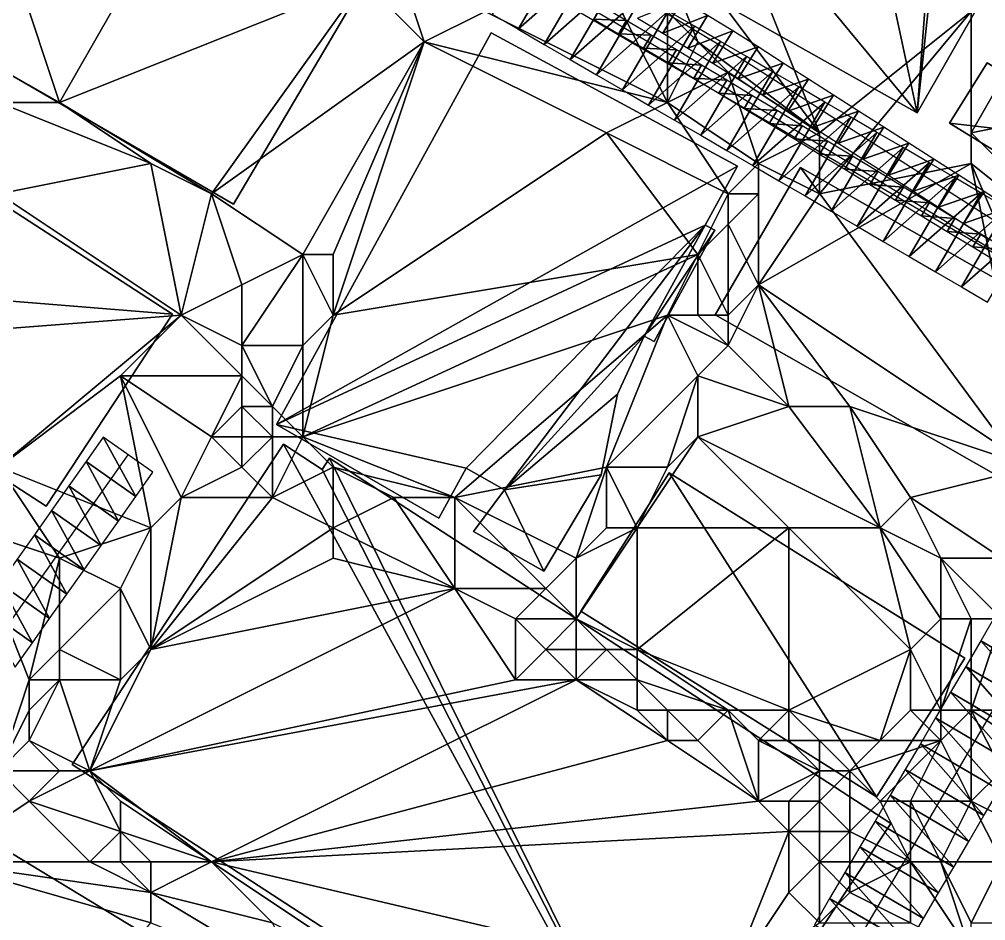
# Model space of a CAD drawing. Header units: metres. Extents: x -1103 to 901, y -902 to 905.
# Drawn here: x -886.7 to -823.1, y -13.9 to 45.5 of the extents above; entities that cross this region are included whole.
import ezdxf

# ---------------------------------------------------------------- set-up
doc = ezdxf.new("R2010")
doc.units = ezdxf.units.M
for name, color, linetype in [('OSM_BUILDING_FOOTPRINTS', 7, 'CONTINUOUS'), ('OSM_BUILDING_ROOFS', 1, 'CONTINUOUS'), ('OSM_BUILDING_WALLS', 8, 'CONTINUOUS'), ('OSM_PATH_AXES', 30, 'CONTINUOUS'), ('OSM_PATH_SURFACE', 30, 'CONTINUOUS'), ('OSM_ROAD_AXES', 2, 'CONTINUOUS'), ('OSM_ROAD_SURFACE', 9, 'CONTINUOUS'), ('OSM_TERRAIN', 3, 'CONTINUOUS')]:
    doc.layers.add(name, color=color, linetype=linetype)

msp = doc.modelspace()

# ---------------------------------------------------------------- linework, layer by layer
at = {"layer": 'OSM_BUILDING_FOOTPRINTS'}
for points in [[(-888.19, 65.484, 17.687), (-866.579, 52.921, 17.687), (-867.099, 52.037, 17.687), (-862.954, 49.626, 17.687), (-872.559, 33.314, 17.687), (-898.314, 48.287, 17.687), (-888.19, 65.484, 17.687)], [(-847.268, 50.4, 15.853), (-842.958, 57.965, 15.853), (-829.461, 50.378, 15.853), (-829.792, 49.792, 15.853), (-826.896, 48.167, 15.853), (-826.543, 48.808, 15.853), (-823.226, 46.95, 15.853), (-827.57, 39.33, 15.853), (-847.268, 50.4, 15.853)], [(-809.42, 45.369, 14.594), (-802.578, 41.167, 14.594), (-808.37, 31.877, 14.594), (-810.039, 29.19, 14.594), (-825.437, 38.645, 14.594), (-822.95, 42.626, 14.594), (-814.394, 37.373, 14.594), (-809.42, 45.369, 14.594)], [(-855.592, 44.583, 16.45), (-839.387, 35.813, 16.45), (-841.52, 31.932, 16.45), (-840.868, 31.589, 16.45), (-844.88, 24.268, 16.45), (-845.533, 24.622, 16.45), (-847.279, 20.795, 16.45), (-848.351, 15.487, 16.45), (-852.142, 9.15, 16.45), (-856.763, 11.749, 16.45), (-854.729, 14.503, 16.45), (-857.249, 15.94, 16.45), (-859.04, 12.645, 16.45), (-869.729, 18.815, 16.45), (-855.592, 44.583, 16.45)], [(-900.017, 41.287, 21.265), (-876.56, 26.07, 21.265), (-884.884, 13.418, 21.265), (-908.329, 28.635, 21.265), (-900.017, 41.287, 21.265)], [(-840.857, 26.026, 14.535), (-835.242, 35.736, 14.535), (-813.2, 23.151, 14.535), (-818.816, 13.441, 14.535), (-840.857, 26.026, 14.535)], [(-883.181, -3.579, 16.852), (-869.265, 17.51, 16.852), (-866.722, 15.852, 16.852), (-866.236, 16.581, 16.852), (-829.294, -7.471, 16.852), (-843.686, -29.291, 16.852), (-883.181, -3.579, 16.852)], [(-849.688, 6.518, 15.093), (-843.885, 15.631, 15.093), (-824.431, 3.411, 15.093), (-830.234, -5.702, 15.093), (-849.688, 6.518, 15.093)], [(-897.33, -14.594, 20.009), (-892.256, -6.344, 20.009), (-846.858, -33.88, 20.009), (-853.932, -45.393, 20.009), (-897.33, -19.073, 20.009), (-895.329, -15.811, 20.009), (-897.33, -14.594, 20.009)]]:
    msp.add_polyline3d(points, close=True, dxfattribs=at)
at = {"layer": 'OSM_BUILDING_ROOFS'}
for points in [[(-842.958, 57.965, 30.653), (-847.268, 50.4, 30.653), (-827.57, 39.33, 30.653)], [(-829.792, 49.792, 30.653), (-842.958, 57.965, 30.653), (-827.57, 39.33, 30.653)], [(-898.314, 48.287, 35.687), (-872.559, 33.314, 35.687), (-862.954, 49.626, 35.687)], [(-827.57, 39.33, 30.653), (-826.896, 48.167, 30.653), (-829.792, 49.792, 30.653)], [(-827.57, 39.33, 30.653), (-823.226, 46.95, 30.653), (-826.543, 48.808, 30.653)], [(-827.57, 39.33, 30.653), (-826.543, 48.808, 30.653), (-826.896, 48.167, 30.653)], [(-839.387, 35.813, 53.65), (-855.592, 44.583, 53.65), (-869.729, 18.815, 53.65)], [(-814.394, 37.373, 29.394), (-822.95, 42.626, 29.394), (-825.437, 38.645, 29.394)], [(-876.56, 26.07, 45.665), (-900.017, 41.287, 45.665), (-908.329, 28.635, 45.665)], [(-814.394, 37.373, 29.394), (-825.437, 38.645, 29.394), (-810.039, 29.19, 29.394)], [(-841.52, 31.932, 53.65), (-839.387, 35.813, 53.65), (-869.729, 18.815, 53.65)], [(-835.242, 35.736, 48.535), (-840.857, 26.026, 48.535), (-818.816, 13.441, 48.535)], [(-835.242, 35.736, 48.535), (-818.816, 13.441, 48.535), (-813.2, 23.151, 48.535)], [(-841.52, 31.932, 53.65), (-869.729, 18.815, 53.65), (-857.249, 15.94, 53.65)], [(-841.52, 31.932, 53.65), (-857.249, 15.94, 53.65), (-854.729, 14.503, 53.65)], [(-841.52, 31.932, 53.65), (-854.729, 14.503, 53.65), (-845.533, 24.622, 53.65)], [(-845.533, 24.622, 53.65), (-840.868, 31.589, 53.65), (-841.52, 31.932, 53.65)], [(-845.533, 24.622, 53.65), (-844.88, 24.268, 53.65), (-840.868, 31.589, 53.65)], [(-876.56, 26.07, 45.665), (-908.329, 28.635, 45.665), (-884.884, 13.418, 45.665)], [(-854.729, 14.503, 53.65), (-847.279, 20.795, 53.65), (-845.533, 24.622, 53.65)], [(-854.729, 14.503, 53.65), (-848.351, 15.487, 53.65), (-847.279, 20.795, 53.65)], [(-869.729, 18.815, 53.65), (-859.04, 12.645, 53.65), (-857.249, 15.94, 53.65)], [(-869.265, 17.51, 60.452), (-883.181, -3.579, 60.452), (-843.686, -29.291, 60.452)], [(-843.686, -29.291, 60.452), (-866.722, 15.852, 60.452), (-869.265, 17.51, 60.452)], [(-843.686, -29.291, 60.452), (-866.236, 16.581, 60.452), (-866.722, 15.852, 60.452)], [(-843.686, -29.291, 60.452), (-829.294, -7.471, 60.452), (-866.236, 16.581, 60.452)], [(-854.729, 14.503, 53.65), (-852.142, 9.15, 53.65), (-848.351, 15.487, 53.65)], [(-843.885, 15.631, 49.093), (-849.688, 6.518, 49.093), (-830.234, -5.702, 49.093)], [(-843.885, 15.631, 49.093), (-830.234, -5.702, 49.093), (-824.431, 3.411, 49.093)], [(-854.729, 14.503, 53.65), (-856.763, 11.749, 53.65), (-852.142, 9.15, 53.65)], [(-895.329, -15.811, 44.409), (-846.858, -33.88, 44.409), (-892.256, -6.344, 44.409)]]:
    msp.add_3dface(points, dxfattribs=at)
at = {"layer": 'OSM_BUILDING_WALLS'}
for points in [[(-847.268, 50.4, 15.853), (-827.57, 39.33, 15.853), (-827.57, 39.33, 30.653)], [(-847.268, 50.4, 15.853), (-827.57, 39.33, 30.653), (-847.268, 50.4, 30.653)], [(-872.559, 33.314, 17.687), (-862.954, 49.626, 17.687), (-862.954, 49.626, 35.687)], [(-872.559, 33.314, 17.687), (-862.954, 49.626, 35.687), (-872.559, 33.314, 35.687)], [(-898.314, 48.287, 17.687), (-872.559, 33.314, 17.687), (-872.559, 33.314, 35.687)], [(-898.314, 48.287, 17.687), (-872.559, 33.314, 35.687), (-898.314, 48.287, 35.687)], [(-827.57, 39.33, 15.853), (-823.226, 46.95, 15.853), (-823.226, 46.95, 30.653)], [(-827.57, 39.33, 15.853), (-823.226, 46.95, 30.653), (-827.57, 39.33, 30.653)], [(-855.592, 44.583, 16.45), (-869.729, 18.815, 16.45), (-869.729, 18.815, 53.65)], [(-855.592, 44.583, 16.45), (-869.729, 18.815, 53.65), (-855.592, 44.583, 53.65)], [(-839.387, 35.813, 16.45), (-855.592, 44.583, 16.45), (-855.592, 44.583, 53.65)], [(-839.387, 35.813, 16.45), (-855.592, 44.583, 53.65), (-839.387, 35.813, 53.65)], [(-822.95, 42.626, 14.594), (-825.437, 38.645, 14.594), (-825.437, 38.645, 29.394)], [(-822.95, 42.626, 14.594), (-825.437, 38.645, 29.394), (-822.95, 42.626, 29.394)], [(-876.56, 26.07, 21.265), (-900.017, 41.287, 21.265), (-900.017, 41.287, 45.665)], [(-876.56, 26.07, 21.265), (-900.017, 41.287, 45.665), (-876.56, 26.07, 45.665)], [(-825.437, 38.645, 14.594), (-810.039, 29.19, 14.594), (-810.039, 29.19, 29.394)], [(-825.437, 38.645, 14.594), (-810.039, 29.19, 29.394), (-825.437, 38.645, 29.394)], [(-841.52, 31.932, 16.45), (-839.387, 35.813, 16.45), (-839.387, 35.813, 53.65)], [(-841.52, 31.932, 16.45), (-839.387, 35.813, 53.65), (-841.52, 31.932, 53.65)], [(-835.242, 35.736, 14.535), (-840.857, 26.026, 14.535), (-840.857, 26.026, 48.535)], [(-835.242, 35.736, 14.535), (-840.857, 26.026, 48.535), (-835.242, 35.736, 48.535)], [(-813.2, 23.151, 14.535), (-835.242, 35.736, 14.535), (-835.242, 35.736, 48.535)], [(-813.2, 23.151, 14.535), (-835.242, 35.736, 48.535), (-813.2, 23.151, 48.535)], [(-840.868, 31.589, 16.45), (-841.52, 31.932, 16.45), (-841.52, 31.932, 53.65)], [(-840.868, 31.589, 16.45), (-841.52, 31.932, 53.65), (-840.868, 31.589, 53.65)], [(-844.88, 24.268, 16.45), (-840.868, 31.589, 16.45), (-840.868, 31.589, 53.65)], [(-844.88, 24.268, 16.45), (-840.868, 31.589, 53.65), (-844.88, 24.268, 53.65)], [(-908.329, 28.635, 21.265), (-884.884, 13.418, 21.265), (-884.884, 13.418, 45.665)], [(-908.329, 28.635, 21.265), (-884.884, 13.418, 45.665), (-908.329, 28.635, 45.665)], [(-884.884, 13.418, 21.265), (-876.56, 26.07, 21.265), (-876.56, 26.07, 45.665)], [(-884.884, 13.418, 21.265), (-876.56, 26.07, 45.665), (-884.884, 13.418, 45.665)], [(-840.857, 26.026, 14.535), (-818.816, 13.441, 14.535), (-818.816, 13.441, 48.535)], [(-840.857, 26.026, 14.535), (-818.816, 13.441, 48.535), (-840.857, 26.026, 48.535)], [(-847.279, 20.795, 16.45), (-845.533, 24.622, 16.45), (-845.533, 24.622, 53.65)], [(-847.279, 20.795, 16.45), (-845.533, 24.622, 53.65), (-847.279, 20.795, 53.65)], [(-845.533, 24.622, 16.45), (-844.88, 24.268, 16.45), (-844.88, 24.268, 53.65)], [(-845.533, 24.622, 16.45), (-844.88, 24.268, 53.65), (-845.533, 24.622, 53.65)], [(-848.351, 15.487, 16.45), (-847.279, 20.795, 16.45), (-847.279, 20.795, 53.65)], [(-848.351, 15.487, 16.45), (-847.279, 20.795, 53.65), (-848.351, 15.487, 53.65)], [(-869.729, 18.815, 16.45), (-859.04, 12.645, 16.45), (-859.04, 12.645, 53.65)], [(-869.729, 18.815, 16.45), (-859.04, 12.645, 53.65), (-869.729, 18.815, 53.65)], [(-869.265, 17.51, 16.852), (-883.181, -3.579, 16.852), (-883.181, -3.579, 60.452)], [(-869.265, 17.51, 16.852), (-883.181, -3.579, 60.452), (-869.265, 17.51, 60.452)], [(-866.722, 15.852, 16.852), (-869.265, 17.51, 16.852), (-869.265, 17.51, 60.452)], [(-866.722, 15.852, 16.852), (-869.265, 17.51, 60.452), (-866.722, 15.852, 60.452)], [(-866.236, 16.581, 16.852), (-866.722, 15.852, 16.852), (-866.722, 15.852, 60.452)], [(-866.236, 16.581, 16.852), (-866.722, 15.852, 60.452), (-866.236, 16.581, 60.452)], [(-829.294, -7.471, 16.852), (-866.236, 16.581, 16.852), (-866.236, 16.581, 60.452)], [(-829.294, -7.471, 16.852), (-866.236, 16.581, 60.452), (-829.294, -7.471, 60.452)], [(-859.04, 12.645, 16.45), (-857.249, 15.94, 16.45), (-857.249, 15.94, 53.65)], [(-859.04, 12.645, 16.45), (-857.249, 15.94, 53.65), (-859.04, 12.645, 53.65)], [(-857.249, 15.94, 16.45), (-854.729, 14.503, 16.45), (-854.729, 14.503, 53.65)], [(-857.249, 15.94, 16.45), (-854.729, 14.503, 53.65), (-857.249, 15.94, 53.65)], [(-852.142, 9.15, 16.45), (-848.351, 15.487, 16.45), (-848.351, 15.487, 53.65)], [(-852.142, 9.15, 16.45), (-848.351, 15.487, 53.65), (-852.142, 9.15, 53.65)], [(-843.885, 15.631, 15.093), (-849.688, 6.518, 15.093), (-849.688, 6.518, 49.093)], [(-843.885, 15.631, 15.093), (-849.688, 6.518, 49.093), (-843.885, 15.631, 49.093)], [(-824.431, 3.411, 15.093), (-843.885, 15.631, 15.093), (-843.885, 15.631, 49.093)], [(-824.431, 3.411, 15.093), (-843.885, 15.631, 49.093), (-824.431, 3.411, 49.093)], [(-854.729, 14.503, 16.45), (-856.763, 11.749, 16.45), (-856.763, 11.749, 53.65)], [(-854.729, 14.503, 16.45), (-856.763, 11.749, 53.65), (-854.729, 14.503, 53.65)], [(-856.763, 11.749, 16.45), (-852.142, 9.15, 16.45), (-852.142, 9.15, 53.65)], [(-856.763, 11.749, 16.45), (-852.142, 9.15, 53.65), (-856.763, 11.749, 53.65)], [(-849.688, 6.518, 15.093), (-830.234, -5.702, 15.093), (-830.234, -5.702, 49.093)], [(-849.688, 6.518, 15.093), (-830.234, -5.702, 49.093), (-849.688, 6.518, 49.093)], [(-830.234, -5.702, 15.093), (-824.431, 3.411, 15.093), (-824.431, 3.411, 49.093)], [(-830.234, -5.702, 15.093), (-824.431, 3.411, 49.093), (-830.234, -5.702, 49.093)], [(-883.181, -3.579, 16.852), (-843.686, -29.291, 16.852), (-843.686, -29.291, 60.452)], [(-883.181, -3.579, 16.852), (-843.686, -29.291, 60.452), (-883.181, -3.579, 60.452)], [(-846.858, -33.88, 20.009), (-892.256, -6.344, 20.009), (-892.256, -6.344, 44.409)], [(-846.858, -33.88, 20.009), (-892.256, -6.344, 44.409), (-846.858, -33.88, 44.409)], [(-843.686, -29.291, 16.852), (-829.294, -7.471, 16.852), (-829.294, -7.471, 60.452)], [(-843.686, -29.291, 16.852), (-829.294, -7.471, 60.452), (-843.686, -29.291, 60.452)]]:
    msp.add_3dface(points, dxfattribs=at)
at = {"layer": 'OSM_PATH_AXES'}
for points in [[(-966.805, 120.324, 18.023), (-949.041, 108.624, 18.629), (-915.128, 88.331, 19.102), (-908.098, 83.454, 19.241), (-898.613, 78.135, 19.687), (-871.885, 62.509, 19.656), (-840.349, 43.665, 18.442), (-808.967, 23.594, 16.412), (-790.186, 11.396, 16.733), (-789.125, 10.202, 16.702), (-784.129, 6.431, 17.328), (-774.921, -1.598, 17.995), (-758.362, -14.625, 18.592), (-741.748, -31.512, 20.176), (-735.857, -37.053, 19.852), (-700.871, -69.51, 20.233)], [(-728.539, -50.766, 21.259), (-740.676, -40.835, 20.932), (-757.997, -26.259, 19.966), (-782.095, -4.164, 17.696), (-794.287, 10.268, 16.676), (-809.84, 21.703, 16.404), (-816.87, 26.801, 17.225), (-830.411, 35.039, 17.679), (-843.665, 43.046, 18.705), (-863.429, 54.58, 19.599), (-875.942, 62.62, 19.948), (-888.4, 68.503, 20.089), (-919.505, 82.547, 19.404), (-935.898, 91.317, 19.055), (-958.05, 105.317, 18.452), (-980.876, 119.738, 18.084)]]:
    msp.add_polyline3d(points, dxfattribs=at)
at = {"layer": 'OSM_PATH_SURFACE'}
for points in [[(-845.969, 45.568, 18.895), (-844.309, 44.576, 18.823), (-843.027, 46.722, 18.575)], [(-844.309, 44.576, 18.823), (-841.367, 45.73, 18.425), (-843.027, 46.722, 18.575)], [(-846.707, 45.4, 18.92), (-848.354, 46.361, 18.987), (-848.858, 45.498, 18.992)], [(-846.707, 45.4, 18.92), (-848.858, 45.498, 18.992), (-847.211, 44.537, 18.925)], [(-845.06, 44.439, 18.848), (-846.707, 45.4, 18.92), (-847.211, 44.537, 18.925)], [(-844.309, 44.576, 18.823), (-842.65, 43.584, 18.767), (-841.367, 45.73, 18.425)], [(-842.65, 43.584, 18.767), (-839.691, 44.728, 18.274), (-841.367, 45.73, 18.425)], [(-845.06, 44.439, 18.848), (-847.211, 44.537, 18.925), (-845.564, 43.575, 18.856)], [(-842.65, 43.584, 18.767), (-841.006, 42.602, 18.699), (-839.691, 44.728, 18.274)], [(-841.006, 42.602, 18.699), (-838.023, 43.662, 18.168), (-839.691, 44.728, 18.274)], [(-843.409, 43.476, 18.784), (-845.06, 44.439, 18.848), (-845.564, 43.575, 18.856)], [(-843.409, 43.476, 18.784), (-845.564, 43.575, 18.856), (-843.92, 42.616, 18.786)], [(-841.75, 42.473, 18.722), (-843.409, 43.476, 18.784), (-843.92, 42.616, 18.786)], [(-841.006, 42.602, 18.699), (-839.37, 41.556, 18.605), (-838.023, 43.662, 18.168)], [(-839.37, 41.556, 18.605), (-836.372, 42.606, 18.167), (-838.023, 43.662, 18.168)], [(-841.75, 42.473, 18.722), (-843.92, 42.616, 18.786), (-842.267, 41.617, 18.725)], [(-840.093, 41.472, 18.629), (-841.75, 42.473, 18.722), (-842.267, 41.617, 18.725)], [(-839.37, 41.556, 18.605), (-837.719, 40.5, 18.478), (-836.372, 42.606, 18.167)], [(-837.719, 40.5, 18.478), (-834.72, 41.549, 18.168), (-836.372, 42.606, 18.167)], [(-840.093, 41.472, 18.629), (-842.267, 41.617, 18.725), (-840.61, 40.616, 18.607)], [(-838.436, 40.472, 18.502), (-840.093, 41.472, 18.629), (-840.61, 40.616, 18.607)], [(-837.719, 40.5, 18.478), (-836.067, 39.443, 18.347), (-834.72, 41.549, 18.168)], [(-836.067, 39.443, 18.347), (-833.068, 40.493, 18.171), (-834.72, 41.549, 18.168)], [(-838.436, 40.472, 18.502), (-840.61, 40.616, 18.607), (-838.953, 39.616, 18.463)], [(-836.779, 39.471, 18.382), (-838.436, 40.472, 18.502), (-838.953, 39.616, 18.463)], [(-836.067, 39.443, 18.347), (-834.415, 38.387, 18.212), (-833.068, 40.493, 18.171)], [(-834.415, 38.387, 18.212), (-831.417, 39.436, 18.122), (-833.068, 40.493, 18.171)], [(-836.779, 39.471, 18.382), (-838.953, 39.616, 18.463), (-837.297, 38.615, 18.342)], [(-835.123, 38.47, 18.261), (-836.779, 39.471, 18.382), (-837.297, 38.615, 18.342)], [(-834.415, 38.387, 18.212), (-832.764, 37.33, 18.058), (-831.417, 39.436, 18.122)], [(-832.764, 37.33, 18.058), (-829.765, 38.38, 17.937), (-831.417, 39.436, 18.122)], [(-835.123, 38.47, 18.261), (-837.297, 38.615, 18.342), (-835.64, 37.614, 18.221)], [(-833.466, 37.469, 18.117), (-835.123, 38.47, 18.261), (-835.64, 37.614, 18.221)], [(-832.764, 37.33, 18.058), (-831.112, 36.274, 17.878), (-829.765, 38.38, 17.937)], [(-831.112, 36.274, 17.878), (-828.113, 37.324, 17.775), (-829.765, 38.38, 17.937)], [(-833.466, 37.469, 18.117), (-835.64, 37.614, 18.221), (-833.983, 36.613, 18.089)], [(-831.809, 36.468, 17.93), (-833.466, 37.469, 18.117), (-833.983, 36.613, 18.089)], [(-831.112, 36.274, 17.878), (-829.46, 35.218, 17.716), (-828.113, 37.324, 17.775)], [(-829.46, 35.218, 17.716), (-826.462, 36.267, 17.613), (-828.113, 37.324, 17.775)], [(-831.809, 36.468, 17.93), (-833.983, 36.613, 18.089), (-832.326, 35.612, 17.905)], [(-830.152, 35.467, 17.772), (-831.809, 36.468, 17.93), (-832.326, 35.612, 17.905)], [(-829.46, 35.218, 17.716), (-827.809, 34.161, 17.497), (-826.462, 36.267, 17.613)], [(-827.809, 34.161, 17.497), (-824.81, 35.211, 17.455), (-826.462, 36.267, 17.613)], [(-830.152, 35.467, 17.772), (-832.326, 35.612, 17.905), (-830.67, 34.612, 17.743)], [(-828.459, 34.437, 17.573), (-830.152, 35.467, 17.772), (-830.67, 34.612, 17.743)], [(-827.809, 34.161, 17.497), (-826.157, 33.105, 17.454), (-824.81, 35.211, 17.455)], [(-826.157, 33.105, 17.454), (-823.158, 34.154, 17.44), (-824.81, 35.211, 17.455)], [(-828.459, 34.437, 17.573), (-830.67, 34.612, 17.743), (-828.978, 33.582, 17.508)], [(-826.766, 33.407, 17.455), (-828.459, 34.437, 17.573), (-828.978, 33.582, 17.508)], [(-826.157, 33.105, 17.454), (-824.505, 32.048, 17.45), (-823.158, 34.154, 17.44)], [(-824.505, 32.048, 17.45), (-821.507, 33.098, 17.402), (-823.158, 34.154, 17.44)], [(-826.766, 33.407, 17.455), (-828.978, 33.582, 17.508), (-827.286, 32.553, 17.455)], [(-825.073, 32.377, 17.451), (-826.766, 33.407, 17.455), (-827.286, 32.553, 17.455)], [(-824.505, 32.048, 17.45), (-822.854, 30.992, 17.442), (-821.507, 33.098, 17.402)], [(-825.073, 32.377, 17.451), (-827.286, 32.553, 17.455), (-825.593, 31.523, 17.451)], [(-823.381, 31.347, 17.447), (-825.073, 32.377, 17.451), (-825.593, 31.523, 17.451)], [(-823.381, 31.347, 17.447), (-825.593, 31.523, 17.451), (-823.901, 30.493, 17.447)], [(-821.688, 30.317, 17.414), (-823.381, 31.347, 17.447), (-823.901, 30.493, 17.447)], [(-821.688, 30.317, 17.414), (-823.901, 30.493, 17.447), (-822.208, 29.463, 17.43)]]:
    msp.add_3dface(points, dxfattribs=at)
at = {"layer": 'OSM_ROAD_AXES'}
for points in [[(-1100, 195.877, 17.277), (-1097.528, 194.262, 17.366), (-1065.394, 173.671, 18.048), (-1011.009, 140.042, 18.046), (-957, 107.319, 18.41), (-917.527, 85.368, 19.253), (-809.409, 22.466, 16.407), (-793.16, 9.781, 16.642), (-792.364, 8.675, 16.575), (-790.606, 7.238, 16.561), (-738.543, -38.988, 20.274), (-702.076, -71.037, 20.371), (-697.588, -76.035, 19.44)], [(-971.374, -249.688, 19.736), (-946.018, -209.72, 20.933), (-932.522, -188.951, 19.909), (-923.535, -174.287, 19.537), (-875.121, -90.956, 21.741), (-849.732, -46.742, 21.958), (-830.731, -13.908, 20.024), (-809.84, 21.703, 16.404), (-809.409, 22.466, 16.407)], [(-933.895, -60.247, 22.966), (-879.489, 16.813, 23.565)]]:
    msp.add_polyline3d(points, dxfattribs=at)
at = {"layer": 'OSM_ROAD_SURFACE'}
for points in [[(-855.538, 45.832, 19.188), (-853.821, 44.834, 19.124), (-850.804, 50.02, 18.756)], [(-853.821, 44.834, 19.124), (-849.088, 49.021, 18.722), (-850.804, 50.02, 18.756)], [(-853.821, 44.834, 19.124), (-852.105, 43.835, 19.065), (-849.088, 49.021, 18.722)], [(-852.105, 43.835, 19.065), (-847.372, 48.023, 18.79), (-849.088, 49.021, 18.722)], [(-852.105, 43.835, 19.065), (-850.389, 42.837, 19.006), (-847.372, 48.023, 18.79)], [(-850.389, 42.837, 19.006), (-845.656, 47.025, 18.781), (-847.372, 48.023, 18.79)], [(-850.389, 42.837, 19.006), (-848.673, 41.838, 18.946), (-845.656, 47.025, 18.781)], [(-848.673, 41.838, 18.946), (-843.94, 46.026, 18.582), (-845.656, 47.025, 18.781)], [(-848.673, 41.838, 18.946), (-846.957, 40.84, 18.887), (-843.94, 46.026, 18.582)], [(-846.957, 40.84, 18.887), (-842.223, 45.028, 18.63), (-843.94, 46.026, 18.582)], [(-846.957, 40.84, 18.887), (-845.241, 39.841, 18.897), (-842.223, 45.028, 18.63)], [(-845.241, 39.841, 18.897), (-840.507, 44.029, 18.472), (-842.223, 45.028, 18.63)], [(-845.241, 39.841, 18.897), (-843.524, 38.843, 18.863), (-840.507, 44.029, 18.472)], [(-843.524, 38.843, 18.863), (-838.791, 43.031, 18.313), (-840.507, 44.029, 18.472)], [(-843.524, 38.843, 18.863), (-841.808, 37.845, 18.704), (-838.791, 43.031, 18.313)], [(-841.808, 37.845, 18.704), (-837.075, 42.032, 18.155), (-838.791, 43.031, 18.313)], [(-841.808, 37.845, 18.704), (-840.092, 36.846, 18.505), (-837.075, 42.032, 18.155)], [(-840.092, 36.846, 18.505), (-835.359, 41.034, 18.145), (-837.075, 42.032, 18.155)], [(-840.092, 36.846, 18.505), (-838.376, 35.848, 18.305), (-835.359, 41.034, 18.145)], [(-838.376, 35.848, 18.305), (-833.643, 40.035, 18.146), (-835.359, 41.034, 18.145)], [(-838.376, 35.848, 18.305), (-836.66, 34.849, 18.02), (-833.643, 40.035, 18.146)], [(-836.66, 34.849, 18.02), (-831.926, 39.037, 18.097), (-833.643, 40.035, 18.146)], [(-836.66, 34.849, 18.02), (-834.944, 33.851, 17.88), (-831.926, 39.037, 18.097)], [(-834.944, 33.851, 17.88), (-830.21, 38.039, 17.91), (-831.926, 39.037, 18.097)], [(-834.944, 33.851, 17.88), (-833.228, 32.852, 17.679), (-830.21, 38.039, 17.91)], [(-833.228, 32.852, 17.679), (-828.494, 37.04, 17.748), (-830.21, 38.039, 17.91)], [(-833.228, 32.852, 17.679), (-831.511, 31.854, 17.446), (-828.494, 37.04, 17.748)], [(-831.511, 31.854, 17.446), (-826.778, 36.042, 17.586), (-828.494, 37.04, 17.748)], [(-831.511, 31.854, 17.446), (-829.795, 30.856, 17.425), (-826.778, 36.042, 17.586)], [(-829.795, 30.856, 17.425), (-825.062, 35.043, 17.425), (-826.778, 36.042, 17.586)], [(-829.795, 30.856, 17.425), (-828.079, 29.857, 17.421), (-825.062, 35.043, 17.425)], [(-828.079, 29.857, 17.421), (-823.346, 34.045, 17.415), (-825.062, 35.043, 17.425)], [(-828.079, 29.857, 17.421), (-826.363, 28.859, 17.417), (-823.346, 34.045, 17.415)], [(-826.363, 28.859, 17.417), (-821.63, 33.046, 17.375), (-823.346, 34.045, 17.415)], [(-826.363, 28.859, 17.417), (-824.647, 27.86, 17.413), (-821.63, 33.046, 17.375)], [(-824.647, 27.86, 17.413), (-819.913, 32.048, 17.336), (-821.63, 33.046, 17.375)], [(-824.647, 27.86, 17.413), (-822.931, 26.862, 17.41), (-819.913, 32.048, 17.336)], [(-878.989, 14.055, 23.709), (-881.123, 17.967, 23.543), (-882.257, 16.362, 23.566)], [(-878.989, 14.055, 23.709), (-877.856, 15.66, 23.552), (-881.123, 17.967, 23.543)], [(-880.123, 12.449, 23.794), (-882.257, 16.362, 23.566), (-883.39, 14.756, 23.589)], [(-880.123, 12.449, 23.794), (-878.989, 14.055, 23.709), (-882.257, 16.362, 23.566)], [(-881.256, 10.844, 24.12), (-883.39, 14.756, 23.589), (-884.524, 13.151, 23.838)], [(-881.256, 10.844, 24.12), (-880.123, 12.449, 23.794), (-883.39, 14.756, 23.589)], [(-882.389, 9.238, 24.192), (-884.524, 13.151, 23.838), (-885.657, 11.545, 24.274)], [(-882.389, 9.238, 24.192), (-881.256, 10.844, 24.12), (-884.524, 13.151, 23.838)], [(-883.523, 7.633, 24.378), (-885.657, 11.545, 24.274), (-886.79, 9.94, 24.679)], [(-883.523, 7.633, 24.378), (-882.389, 9.238, 24.192), (-885.657, 11.545, 24.274)], [(-884.656, 6.027, 24.536), (-886.79, 9.94, 24.679), (-887.924, 8.334, 24.82)], [(-884.656, 6.027, 24.536), (-883.523, 7.633, 24.378), (-886.79, 9.94, 24.679)], [(-885.79, 4.422, 24.675), (-887.924, 8.334, 24.82), (-889.057, 6.729, 24.904)], [(-885.79, 4.422, 24.675), (-884.656, 6.027, 24.536), (-887.924, 8.334, 24.82)], [(-886.923, 2.817, 24.786), (-885.79, 4.422, 24.675), (-889.057, 6.729, 24.904)], [(-818.195, 1.532, 16.766), (-822.376, 6.263, 16.67), (-823.371, 4.568, 16.985)], [(-819.19, -0.164, 16.919), (-823.371, 4.568, 16.985), (-824.365, 2.872, 17.199)], [(-819.19, -0.164, 16.919), (-818.195, 1.532, 16.766), (-823.371, 4.568, 16.985)], [(-820.185, -1.86, 16.99), (-824.365, 2.872, 17.199), (-825.36, 1.176, 17.269)], [(-820.185, -1.86, 16.99), (-819.19, -0.164, 16.919), (-824.365, 2.872, 17.199)], [(-821.18, -3.556, 17.427), (-825.36, 1.176, 17.269), (-826.355, -0.52, 17.561)], [(-821.18, -3.556, 17.427), (-820.185, -1.86, 16.99), (-825.36, 1.176, 17.269)], [(-822.175, -5.251, 17.887), (-826.355, -0.52, 17.561), (-827.35, -2.215, 17.949)], [(-822.175, -5.251, 17.887), (-821.18, -3.556, 17.427), (-826.355, -0.52, 17.561)], [(-823.169, -6.947, 18.254), (-827.35, -2.215, 17.949), (-828.345, -3.911, 18.263)], [(-823.169, -6.947, 18.254), (-822.175, -5.251, 17.887), (-827.35, -2.215, 17.949)], [(-824.164, -8.643, 18.63), (-828.345, -3.911, 18.263), (-829.339, -5.607, 18.69)], [(-824.164, -8.643, 18.63), (-823.169, -6.947, 18.254), (-828.345, -3.911, 18.263)], [(-825.159, -10.338, 19.012), (-829.339, -5.607, 18.69), (-830.334, -7.302, 19.282)], [(-825.159, -10.338, 19.012), (-824.164, -8.643, 18.63), (-829.339, -5.607, 18.69)], [(-826.154, -12.034, 19.168), (-830.334, -7.302, 19.282), (-831.329, -8.998, 19.799)], [(-826.154, -12.034, 19.168), (-825.159, -10.338, 19.012), (-830.334, -7.302, 19.282)], [(-827.149, -13.73, 19.596), (-831.329, -8.998, 19.799), (-832.324, -10.694, 20.022)], [(-827.149, -13.73, 19.596), (-826.154, -12.034, 19.168), (-831.329, -8.998, 19.799)], [(-828.139, -15.418, 19.847), (-832.324, -10.694, 20.022), (-833.323, -12.397, 20.305)], [(-828.139, -15.418, 19.847), (-827.149, -13.73, 19.596), (-832.324, -10.694, 20.022)], [(-829.134, -17.138, 19.931), (-833.323, -12.397, 20.305), (-834.328, -14.133, 20.26)], [(-829.134, -17.138, 19.931), (-828.139, -15.418, 19.847), (-833.323, -12.397, 20.305)]]:
    msp.add_3dface(points, dxfattribs=at)
at = {"layer": 'OSM_TERRAIN'}
for points in [[(-898, 48, 20.458), (-884, 40, 20.427), (-892, 64, 20.468)], [(-884, 40, 20.427), (-876, 54, 20.427), (-892, 64, 20.468)], [(-834, 38, 18.113), (-842, 58, 17.988), (-846, 54, 18.047)], [(-834, 38, 18.113), (-824, 46, 18.018), (-842, 58, 17.988)], [(-884, 40, 20.427), (-864, 48, 20.24), (-876, 54, 20.427)], [(-842, 44, 18.676), (-834, 38, 18.113), (-846, 54, 18.047)], [(-846, 48, 18.389), (-842, 44, 18.676), (-846, 54, 18.047)], [(-804, 42, 16.836), (-816, 52, 17.136), (-824, 38, 17.035)], [(-824, 46, 18.018), (-824, 38, 17.035), (-816, 52, 17.136)], [(-860, 44, 19.584), (-862, 50, 19.497), (-864, 48, 20.24)], [(-860, 44, 19.584), (-856, 46, 19.156), (-862, 50, 19.497)], [(-888, 40, 21.236), (-884, 40, 20.427), (-898, 48, 20.458)], [(-884, 40, 20.427), (-874, 34, 20.453), (-864, 48, 20.24)], [(-860, 44, 19.584), (-864, 48, 20.24), (-874, 34, 20.453)], [(-856, 46, 19.156), (-844, 40, 18.676), (-848, 48, 18.918)], [(-844, 40, 18.676), (-844, 46, 18.748), (-848, 48, 18.918)], [(-844, 46, 18.748), (-842, 44, 18.676), (-846, 48, 18.389)], [(-860, 44, 19.584), (-844, 40, 18.676), (-856, 46, 19.156)], [(-844, 40, 18.676), (-842, 44, 18.676), (-844, 46, 18.748)], [(-824, 36, 17.375), (-824, 46, 18.018), (-834, 34, 17.816)], [(-834, 38, 18.113), (-834, 34, 17.816), (-824, 46, 18.018)], [(-824, 36, 17.375), (-824, 38, 17.035), (-824, 46, 18.018)], [(-874, 34, 20.453), (-868, 30, 20.911), (-860, 44, 19.584)], [(-866, 30, 20.174), (-860, 44, 19.584), (-868, 30, 20.911)], [(-866, 30, 20.174), (-866, 26, 19.621), (-860, 44, 19.584)], [(-866, 26, 19.621), (-848, 38, 19.544), (-860, 44, 19.584)], [(-848, 38, 19.544), (-844, 40, 18.676), (-860, 44, 19.584)], [(-844, 40, 18.676), (-840, 42, 18.575), (-842, 44, 18.676)], [(-840, 42, 18.575), (-834, 38, 18.113), (-842, 44, 18.676)], [(-844, 40, 18.676), (-838, 36, 18.113), (-840, 42, 18.575)], [(-838, 36, 18.113), (-834, 38, 18.113), (-840, 42, 18.575)], [(-824, 38, 17.035), (-814, 28, 17.153), (-804, 42, 16.836)], [(-888, 34, 23.319), (-878, 36, 20.537), (-888, 40, 21.236)], [(-888, 40, 21.236), (-878, 36, 20.537), (-884, 40, 20.427)], [(-878, 36, 20.537), (-874, 34, 20.453), (-884, 40, 20.427)], [(-840, 34, 19.183), (-844, 40, 18.676), (-848, 38, 19.544)], [(-840, 34, 19.183), (-838, 36, 18.113), (-844, 40, 18.676)], [(-866, 26, 19.621), (-842, 30, 19.549), (-848, 38, 19.544)], [(-842, 30, 19.549), (-840, 34, 19.183), (-848, 38, 19.544)], [(-834, 34, 17.816), (-834, 38, 18.113), (-838, 36, 18.113)], [(-814, 28, 17.153), (-824, 38, 17.035), (-824, 36, 17.375)], [(-888, 34, 23.319), (-876, 26, 23.234), (-878, 36, 20.537)], [(-876, 26, 23.234), (-874, 34, 20.453), (-878, 36, 20.537)], [(-840, 34, 19.183), (-838, 34, 18.287), (-838, 36, 18.113)], [(-820, 16, 17.338), (-824, 36, 17.375), (-838, 28, 17.382)], [(-838, 28, 17.382), (-824, 36, 17.375), (-834, 34, 17.816)], [(-838, 34, 18.287), (-838, 28, 17.382), (-838, 36, 18.113)], [(-838, 28, 17.382), (-834, 34, 17.816), (-838, 36, 18.113)], [(-820, 16, 17.338), (-818, 22, 17.265), (-824, 36, 17.375)], [(-818, 22, 17.265), (-814, 28, 17.153), (-824, 36, 17.375)], [(-902, 24, 23.492), (-876, 26, 23.234), (-888, 34, 23.319)], [(-876, 26, 23.234), (-872, 28, 21.597), (-874, 34, 20.453)], [(-872, 28, 21.597), (-868, 30, 20.911), (-874, 34, 20.453)], [(-842, 30, 19.549), (-840, 32, 19.159), (-840, 34, 19.183)], [(-840, 32, 19.159), (-838, 28, 17.382), (-838, 34, 18.287)], [(-840, 32, 19.159), (-838, 34, 18.287), (-840, 34, 19.183)], [(-840, 26, 17.682), (-840, 32, 19.159), (-842, 30, 19.549)], [(-840, 26, 17.682), (-838, 28, 17.382), (-840, 32, 19.159)], [(-872, 24, 22.012), (-868, 24, 20.034), (-868, 30, 20.911)], [(-872, 24, 22.012), (-868, 30, 20.911), (-872, 28, 21.597)], [(-868, 24, 20.034), (-866, 26, 19.621), (-868, 30, 20.911)], [(-866, 26, 19.621), (-866, 30, 20.174), (-868, 30, 20.911)], [(-868, 18, 19.549), (-844, 26, 19.549), (-842, 30, 19.549)], [(-868, 18, 19.549), (-842, 30, 19.549), (-866, 26, 19.621)], [(-844, 26, 19.549), (-842, 26, 18.761), (-842, 30, 19.549)], [(-842, 26, 18.761), (-840, 26, 17.682), (-842, 30, 19.549)], [(-876, 26, 23.234), (-872, 24, 22.012), (-872, 28, 21.597)], [(-836, 20, 17.602), (-838, 28, 17.382), (-840, 24, 17.668)], [(-840, 24, 17.668), (-838, 28, 17.382), (-840, 26, 17.682)], [(-836, 20, 17.602), (-832, 20, 17.361), (-838, 28, 17.382)], [(-832, 20, 17.361), (-820, 16, 17.338), (-838, 28, 17.382)], [(-888, 16, 23.398), (-876, 26, 23.234), (-902, 24, 23.492)], [(-888, 16, 23.398), (-880, 22, 23.398), (-876, 26, 23.234)], [(-880, 22, 23.398), (-872, 22, 21.901), (-876, 26, 23.234)], [(-872, 22, 21.901), (-872, 24, 22.012), (-876, 26, 23.234)], [(-858, 14, 19.664), (-844, 26, 19.549), (-868, 18, 19.549)], [(-868, 24, 20.034), (-868, 18, 19.549), (-866, 26, 19.621)], [(-858, 14, 19.664), (-848, 16, 19.529), (-844, 26, 19.549)], [(-848, 16, 19.529), (-842, 22, 18.528), (-844, 26, 19.549)], [(-842, 22, 18.528), (-840, 24, 17.668), (-844, 26, 19.549)], [(-844, 26, 19.549), (-840, 24, 17.668), (-842, 26, 18.761)], [(-840, 24, 17.668), (-840, 26, 17.682), (-842, 26, 18.761)], [(-872, 22, 21.901), (-870, 20, 20.053), (-872, 24, 22.012)], [(-870, 20, 20.053), (-868, 24, 20.034), (-872, 24, 22.012)], [(-870, 20, 20.053), (-868, 18, 19.549), (-868, 24, 20.034)], [(-842, 22, 18.528), (-836, 20, 17.602), (-840, 24, 17.668)], [(-878, 12, 23.743), (-880, 22, 23.398), (-888, 16, 23.398)], [(-878, 12, 23.743), (-876, 14, 23.359), (-880, 22, 23.398)], [(-876, 14, 23.359), (-874, 18, 22.87), (-880, 22, 23.398)], [(-874, 18, 22.87), (-872, 22, 21.901), (-880, 22, 23.398)], [(-874, 18, 22.87), (-872, 20, 21.36), (-872, 22, 21.901)], [(-872, 20, 21.36), (-870, 20, 20.053), (-872, 22, 21.901)], [(-848, 16, 19.529), (-844, 16, 18.313), (-842, 22, 18.528)], [(-844, 16, 18.313), (-842, 18, 18.385), (-842, 22, 18.528)], [(-842, 18, 18.385), (-836, 20, 17.602), (-842, 22, 18.528)], [(-874, 18, 22.87), (-872, 18, 21.223), (-872, 20, 21.36)], [(-872, 18, 21.223), (-870, 18, 20.046), (-872, 20, 21.36)], [(-870, 18, 20.046), (-870, 20, 20.053), (-872, 20, 21.36)], [(-870, 18, 20.046), (-868, 18, 19.549), (-870, 20, 20.053)], [(-842, 18, 18.385), (-830, 12, 16.965), (-836, 20, 17.602)], [(-836, 20, 17.602), (-830, 12, 16.965), (-832, 20, 17.361)], [(-830, 12, 16.965), (-828, 14, 16.825), (-832, 20, 17.361)], [(-828, 14, 16.825), (-820, 16, 17.338), (-832, 20, 17.361)], [(-876, 14, 23.359), (-872, 16, 21.912), (-874, 18, 22.87)], [(-872, 16, 21.912), (-872, 18, 21.223), (-874, 18, 22.87)], [(-872, 16, 21.912), (-870, 14, 21.775), (-870, 18, 20.046)], [(-872, 16, 21.912), (-870, 18, 20.046), (-872, 18, 21.223)], [(-870, 14, 21.775), (-868, 18, 19.549), (-870, 18, 20.046)], [(-870, 14, 21.775), (-866, 16, 19.869), (-868, 18, 19.549)], [(-866, 16, 19.869), (-858, 14, 19.664), (-868, 18, 19.549)], [(-836, 12, 18.087), (-842, 18, 18.385), (-846, 12, 18.332)], [(-844, 16, 18.313), (-846, 12, 18.332), (-842, 18, 18.385)], [(-836, 12, 18.087), (-830, 12, 16.965), (-842, 18, 18.385)], [(-890, 12, 24.913), (-884, 10, 24.351), (-888, 16, 23.398)], [(-884, 10, 24.351), (-878, 12, 23.743), (-888, 16, 23.398)], [(-876, 14, 23.359), (-870, 14, 21.775), (-872, 16, 21.912)], [(-866, 12, 21.775), (-866, 16, 19.869), (-870, 14, 21.775)], [(-866, 12, 21.775), (-862, 14, 19.719), (-866, 16, 19.869)], [(-862, 14, 19.719), (-858, 14, 19.664), (-866, 16, 19.869)], [(-858, 14, 19.664), (-850, 10, 19.46), (-848, 16, 19.529)], [(-850, 10, 19.46), (-848, 12, 19.119), (-848, 16, 19.529)], [(-848, 12, 19.119), (-846, 12, 18.332), (-848, 16, 19.529)], [(-846, 12, 18.332), (-844, 16, 18.313), (-848, 16, 19.529)], [(-828, 14, 16.825), (-822, 10, 16.463), (-820, 16, 17.338)], [(-878, 12, 23.743), (-878, 4, 21.775), (-876, 14, 23.359)], [(-878, 4, 21.775), (-866, 12, 21.775), (-870, 14, 21.775)], [(-878, 4, 21.775), (-870, 14, 21.775), (-876, 14, 23.359)], [(-866, 12, 21.775), (-858, 8, 21.705), (-862, 14, 19.719)], [(-858, 8, 21.705), (-858, 14, 19.664), (-862, 14, 19.719)], [(-858, 8, 21.705), (-852, 8, 19.833), (-858, 14, 19.664)], [(-852, 8, 19.833), (-850, 10, 19.46), (-858, 14, 19.664)], [(-826, 10, 16.761), (-828, 14, 16.825), (-830, 12, 16.965)], [(-826, 10, 16.761), (-822, 10, 16.463), (-828, 14, 16.825)], [(-888, -4, 24.777), (-886, 2, 24.687), (-890, 12, 24.913)], [(-886, 2, 24.687), (-884, 10, 24.351), (-890, 12, 24.913)], [(-884, 10, 24.351), (-880, 8, 23.827), (-878, 12, 23.743)], [(-880, 8, 23.827), (-878, 4, 21.775), (-878, 12, 23.743)], [(-878, 4, 21.775), (-866, 10, 21.775), (-866, 12, 21.775)], [(-866, 10, 21.775), (-858, 8, 21.705), (-866, 12, 21.775)], [(-850, 6, 18.835), (-846, 4, 18.408), (-846, 12, 18.332)], [(-850, 6, 18.835), (-846, 12, 18.332), (-850, 10, 19.46)], [(-850, 10, 19.46), (-846, 12, 18.332), (-848, 12, 19.119)], [(-836, 0, 18.27), (-836, 12, 18.087), (-846, 4, 18.408)], [(-846, 4, 18.408), (-836, 12, 18.087), (-846, 12, 18.332)], [(-836, 0, 18.27), (-828, 4, 18.27), (-836, 12, 18.087)], [(-828, 4, 18.27), (-830, 12, 16.965), (-836, 12, 18.087)], [(-828, 4, 18.27), (-826, 6, 17.8), (-830, 12, 16.965)], [(-826, 6, 17.8), (-826, 10, 16.761), (-830, 12, 16.965)], [(-886, 2, 24.687), (-884, 4, 24.462), (-884, 10, 24.351)], [(-884, 4, 24.462), (-880, 8, 23.827), (-884, 10, 24.351)], [(-878, 4, 21.775), (-858, 8, 21.705), (-866, 10, 21.775)], [(-850, 6, 18.835), (-850, 10, 19.46), (-852, 8, 19.833)], [(-826, 6, 17.8), (-824, 6, 16.947), (-826, 10, 16.761)], [(-824, 6, 16.947), (-822, 6, 16.589), (-826, 10, 16.761)], [(-826, 10, 16.761), (-822, 6, 16.589), (-822, 10, 16.463)], [(-884, 4, 24.462), (-880, 2, 22.001), (-880, 8, 23.827)], [(-882, -4, 21.775), (-858, 8, 21.705), (-878, 4, 21.775)], [(-882, -4, 21.775), (-854, 2, 21.775), (-858, 8, 21.705)], [(-880, 2, 22.001), (-878, 4, 21.775), (-880, 8, 23.827)], [(-854, 2, 21.775), (-854, 6, 21.584), (-858, 8, 21.705)], [(-854, 6, 21.584), (-852, 8, 19.833), (-858, 8, 21.705)], [(-854, 6, 21.584), (-850, 6, 18.835), (-852, 8, 19.833)], [(-854, 2, 21.775), (-852, 4, 21.265), (-854, 6, 21.584)], [(-852, 4, 21.265), (-850, 6, 18.835), (-854, 6, 21.584)], [(-852, 4, 21.265), (-850, 4, 20.284), (-850, 6, 18.835)], [(-850, 4, 20.284), (-848, 4, 19.352), (-850, 6, 18.835)], [(-848, 4, 19.352), (-846, 4, 18.408), (-850, 6, 18.835)], [(-826, 0, 17.269), (-826, 6, 17.8), (-828, 4, 18.27)], [(-826, 0, 17.269), (-824, 0, 17.37), (-824, 6, 16.947)], [(-826, 0, 17.269), (-824, 6, 16.947), (-826, 6, 17.8)], [(-824, 0, 17.37), (-822, 0, 17.37), (-822, 6, 16.589)], [(-824, 0, 17.37), (-822, 6, 16.589), (-824, 6, 16.947)], [(-886, 2, 24.687), (-884, 2, 24.222), (-884, 4, 24.462)], [(-884, 2, 24.222), (-880, 2, 22.001), (-884, 4, 24.462)], [(-882, -4, 21.775), (-878, 4, 21.775), (-880, 2, 22.001)], [(-854, 2, 21.775), (-850, 2, 21.768), (-852, 4, 21.265)], [(-850, 2, 21.768), (-850, 4, 20.284), (-852, 4, 21.265)], [(-850, 2, 21.768), (-846, 2, 19.903), (-848, 4, 19.352)], [(-850, 2, 21.768), (-848, 4, 19.352), (-850, 4, 20.284)], [(-846, 2, 19.903), (-846, 4, 18.408), (-848, 4, 19.352)], [(-846, 2, 19.903), (-840, 0, 18.563), (-846, 4, 18.408)], [(-840, 0, 18.563), (-836, 0, 18.27), (-846, 4, 18.408)], [(-830, -2, 18.216), (-828, 4, 18.27), (-836, 0, 18.27)], [(-830, -2, 18.216), (-828, 0, 17.908), (-828, 4, 18.27)], [(-828, 0, 17.908), (-826, 0, 17.269), (-828, 4, 18.27)], [(-888, -4, 24.777), (-886, 0, 24.618), (-886, 2, 24.687)], [(-886, -2, 24.029), (-884, 2, 24.222), (-886, 0, 24.618)], [(-886, -2, 24.029), (-882, -4, 21.775), (-884, 2, 24.222)], [(-886, 0, 24.618), (-884, 2, 24.222), (-886, 2, 24.687)], [(-884, 2, 24.222), (-882, -4, 21.775), (-880, 2, 22.001)], [(-874, -10, 21.917), (-850, 2, 21.768), (-882, -4, 21.775)], [(-850, 2, 21.768), (-854, 2, 21.775), (-882, -4, 21.775)], [(-844, -2, 21.775), (-850, 2, 21.768), (-874, -10, 21.917)], [(-844, -2, 21.775), (-846, 0, 21.387), (-850, 2, 21.768)], [(-850, 2, 21.768), (-846, 0, 21.387), (-846, 2, 19.903)], [(-846, 0, 21.387), (-844, 0, 20.455), (-846, 2, 19.903)], [(-844, 0, 20.455), (-840, 0, 18.563), (-846, 2, 19.903)], [(-886, -2, 24.029), (-886, 0, 24.618), (-888, -4, 24.777)], [(-844, -2, 21.775), (-844, 0, 20.455), (-846, 0, 21.387)], [(-844, -2, 21.775), (-842, -2, 21.007), (-844, 0, 20.455)], [(-842, -2, 21.007), (-840, 0, 18.563), (-844, 0, 20.455)], [(-842, -2, 21.007), (-838, -6, 21.775), (-840, 0, 18.563)], [(-838, -6, 21.775), (-838, -2, 19.143), (-840, 0, 18.563)], [(-838, -2, 19.143), (-836, 0, 18.27), (-840, 0, 18.563)], [(-838, -2, 19.143), (-836, -2, 18.27), (-836, 0, 18.27)], [(-836, -2, 18.27), (-834, -2, 18.27), (-836, 0, 18.27)], [(-834, -2, 18.27), (-830, -2, 18.216), (-836, 0, 18.27)], [(-830, -2, 18.216), (-826, -2, 17.765), (-828, 0, 17.908)], [(-826, -2, 17.765), (-826, 0, 17.269), (-828, 0, 17.908)], [(-826, -2, 17.765), (-824, -6, 18.579), (-824, 0, 17.37)], [(-826, -2, 17.765), (-824, 0, 17.37), (-826, 0, 17.269)], [(-824, -6, 18.579), (-822, -4, 17.765), (-824, 0, 17.37)], [(-822, -4, 17.765), (-818, -4, 16.446), (-824, 0, 17.37)], [(-818, -4, 16.446), (-822, 0, 17.37), (-824, 0, 17.37)], [(-888, -4, 24.777), (-884, -4, 22.369), (-886, -2, 24.029)], [(-884, -4, 22.369), (-882, -4, 21.775), (-886, -2, 24.029)], [(-874, -10, 21.917), (-838, -6, 21.775), (-844, -2, 21.775)], [(-844, -2, 21.775), (-838, -6, 21.775), (-842, -2, 21.007)], [(-838, -6, 21.775), (-834, -4, 18.719), (-838, -2, 19.143)], [(-834, -4, 18.719), (-836, -2, 18.27), (-838, -2, 19.143)], [(-834, -4, 18.719), (-834, -2, 18.27), (-836, -2, 18.27)], [(-834, -4, 18.719), (-832, -4, 18.27), (-834, -2, 18.27)], [(-834, -2, 18.27), (-832, -4, 18.27), (-830, -2, 18.216)], [(-830, -6, 18.693), (-826, -2, 17.765), (-832, -4, 18.27)], [(-832, -4, 18.27), (-826, -2, 17.765), (-830, -2, 18.216)], [(-830, -6, 18.693), (-828, -6, 18.98), (-826, -2, 17.765)], [(-828, -6, 18.98), (-824, -6, 18.579), (-826, -2, 17.765)], [(-892, -10, 23.265), (-886, -6, 24.24), (-888, -4, 24.777)], [(-886, -6, 24.24), (-884, -4, 22.369), (-888, -4, 24.777)], [(-886, -6, 24.24), (-880, -8, 22.839), (-882, -4, 21.775)], [(-886, -6, 24.24), (-882, -4, 21.775), (-884, -4, 22.369)], [(-880, -8, 22.839), (-880, -6, 21.933), (-882, -4, 21.775)], [(-880, -6, 21.933), (-874, -10, 21.917), (-882, -4, 21.775)], [(-838, -6, 21.775), (-836, -6, 21.179), (-834, -4, 18.719)], [(-836, -6, 21.179), (-834, -6, 20.247), (-834, -4, 18.719)], [(-832, -8, 19.824), (-832, -4, 18.27), (-834, -6, 20.247)], [(-834, -6, 20.247), (-832, -4, 18.27), (-834, -4, 18.719)], [(-832, -8, 19.824), (-830, -6, 18.693), (-832, -4, 18.27)], [(-820, -8, 16.955), (-822, -4, 17.765), (-824, -6, 18.579)], [(-892, -10, 23.265), (-882, -10, 23.748), (-886, -6, 24.24)], [(-882, -10, 23.748), (-880, -8, 22.839), (-886, -6, 24.24)], [(-880, -8, 22.839), (-874, -10, 21.917), (-880, -6, 21.933)], [(-874, -10, 21.917), (-836, -8, 21.775), (-838, -6, 21.775)], [(-836, -8, 21.775), (-836, -6, 21.179), (-838, -6, 21.775)], [(-836, -8, 21.775), (-834, -8, 21.586), (-834, -6, 20.247)], [(-836, -8, 21.775), (-834, -6, 20.247), (-836, -6, 21.179)], [(-834, -8, 21.586), (-832, -8, 19.824), (-834, -6, 20.247)], [(-832, -8, 19.824), (-828, -10, 19.729), (-830, -6, 18.693)], [(-828, -10, 19.729), (-828, -6, 18.98), (-830, -6, 18.693)], [(-828, -10, 19.729), (-826, -10, 19.379), (-828, -6, 18.98)], [(-826, -10, 19.379), (-824, -6, 18.579), (-828, -6, 18.98)], [(-826, -10, 19.379), (-822, -10, 17.554), (-824, -6, 18.579)], [(-822, -10, 17.554), (-820, -8, 16.955), (-824, -6, 18.579)], [(-882, -10, 23.748), (-880, -10, 23.653), (-880, -8, 22.839)], [(-880, -10, 23.653), (-878, -10, 23.021), (-880, -8, 22.839)], [(-878, -10, 23.021), (-874, -10, 21.917), (-880, -8, 22.839)], [(-840, -18, 21.763), (-836, -8, 21.775), (-874, -10, 21.917)], [(-840, -18, 21.763), (-836, -12, 21.494), (-836, -8, 21.775)], [(-836, -12, 21.494), (-834, -10, 20.967), (-836, -8, 21.775)], [(-834, -10, 20.967), (-834, -8, 21.586), (-836, -8, 21.775)], [(-834, -10, 20.967), (-832, -10, 19.645), (-832, -8, 19.824)], [(-834, -10, 20.967), (-832, -8, 19.824), (-834, -8, 21.586)], [(-832, -10, 19.645), (-828, -10, 19.729), (-832, -8, 19.824)], [(-888, -26, 23.282), (-878, -14, 23.363), (-892, -10, 23.265)], [(-892, -10, 23.265), (-878, -14, 23.363), (-878, -12, 23.56)], [(-892, -10, 23.265), (-878, -12, 23.56), (-882, -10, 23.748)], [(-878, -12, 23.56), (-880, -10, 23.653), (-882, -10, 23.748)], [(-878, -12, 23.56), (-878, -10, 23.021), (-880, -10, 23.653)], [(-878, -12, 23.56), (-874, -10, 21.917), (-878, -10, 23.021)], [(-878, -12, 23.56), (-870, -14, 22.216), (-874, -10, 21.917)], [(-870, -14, 22.216), (-862, -18, 21.854), (-874, -10, 21.917)], [(-862, -18, 21.854), (-840, -18, 21.763), (-874, -10, 21.917)], [(-836, -12, 21.494), (-834, -14, 20.098), (-834, -10, 20.967)], [(-834, -14, 20.098), (-832, -12, 19.969), (-834, -10, 20.967)], [(-832, -12, 19.969), (-832, -10, 19.645), (-834, -10, 20.967)], [(-832, -12, 19.969), (-828, -14, 19.969), (-828, -10, 19.729)], [(-832, -12, 19.969), (-828, -10, 19.729), (-832, -10, 19.645)], [(-828, -14, 19.969), (-824, -16, 18.179), (-828, -10, 19.729)], [(-824, -16, 18.179), (-826, -10, 19.379), (-828, -10, 19.729)], [(-824, -16, 18.179), (-824, -14, 18.078), (-826, -10, 19.379)], [(-824, -14, 18.078), (-822, -10, 17.554), (-826, -10, 19.379)], [(-822, -14, 17.804), (-822, -10, 17.554), (-824, -14, 18.078)], [(-878, -14, 23.363), (-868, -18, 22.92), (-878, -12, 23.56)], [(-868, -18, 22.92), (-870, -14, 22.216), (-878, -12, 23.56)], [(-840, -18, 21.763), (-834, -14, 20.098), (-836, -12, 21.494)], [(-834, -14, 20.098), (-828, -14, 19.969), (-832, -12, 19.969)]]:
    msp.add_3dface(points, dxfattribs=at)

doc.saveas('drawing.dxf')
